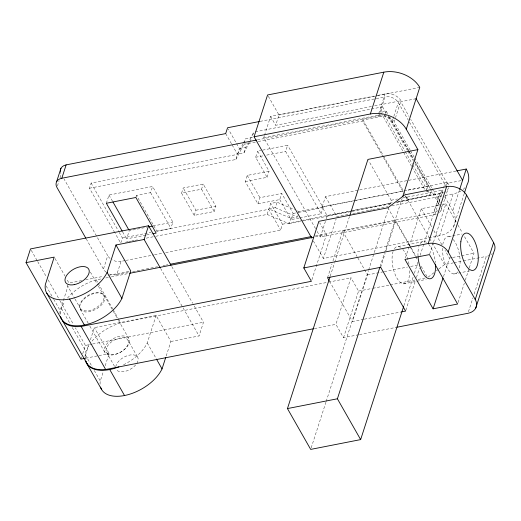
<?xml version="1.0" encoding="UTF-8"?>
<svg xmlns="http://www.w3.org/2000/svg" width="521" height="521" viewBox="0 0 521 521"><rect width="100%" height="100%" fill="white"/><g stroke="black" fill="none" stroke-linecap="round" stroke-linejoin="round"><path stroke-width="0.39" stroke-dasharray="2.6 1.95" d="M57.434 185.977L59.114 180.774M60.071 177.804L61.27 174.092A10.257 7.307 17.9 0 1 60.488 172.112M114.724 232.587L89.469 188.231L91.129 183.086L237.511 154.372L231.988 144.675M59.941 313.662A35.154 19.479 -29.7 0 1 60.136 310.509L68.01 286.133M106.343 203.268L109 195.043L152.594 186.492L172.874 222.115L170.881 228.283L156.801 231.044L136.522 195.421L150.602 192.659L152.594 186.492M106.238 272.203A10.257 7.307 17.9 0 1 103.432 269.103L107.749 255.733L64.076 179.022M80.976 359.119L81.719 356.833M82.702 353.792L85.405 345.41L75.382 327.807M119.185 232.379L122.396 238.006L120.735 243.151L115.121 233.291M135.857 197.479L136.522 195.421M85.451 359.679A35.154 19.479 -29.7 0 1 85.49 355.035L89.423 342.851M90.407 339.809L94.347 327.618L156.105 315.505L170.895 341.483L165.971 356.716M145.769 235.134L126.623 238.892L129.28 230.666L146.714 227.247M109.697 274.072A10.257 7.307 17.9 0 0 116.737 274.743L121.054 261.373L125.047 260.591M100.084 384.172A35.154 19.479 -29.7 0 1 100.279 381.014L103.477 371.115M105.196 365.781L109.136 353.596L94.347 327.618M181.569 193.128L183.229 187.983L203.21 184.063L215.889 206.329L214.229 211.474L194.242 215.394L181.569 193.128L201.549 189.208L203.21 184.063M123.51 364.804A35.154 19.479 -29.7 0 0 147.248 342.922L156.105 315.505M194.242 215.394L195.903 210.25L183.229 187.983M89.469 188.231L235.85 159.511L239.393 148.544L228.348 129.149M235.85 159.511L243.867 144.324L245.638 138.84L251.995 137.596L253.766 132.113L249.754 139.706M243.086 143.672L237.622 154.027L243.978 152.777L245.749 147.293L248.302 142.467M257.941 203.861L259.933 197.687L281.731 193.415L279.738 199.582L257.941 203.861L245.267 181.595L247.26 175.421L269.057 171.149L257.648 151.11L260.806 150.491M245.267 181.595L267.065 177.316L255.655 157.277L257.648 151.11M170.895 341.483L199.048 335.954L203.477 322.245L193.05 303.938M315.537 228.621L263.737 137.635L264.225 136.118M264.473 135.356L270.601 116.385L377.087 95.493M371.466 106.499L275.668 125.294L278.989 115.011L267.579 94.972M267.065 177.316L269.057 171.149M299.822 217.921L321.118 213.74L285.632 151.396L287.625 145.229L261.594 150.335M155.74 236.28L267.117 214.431L270.66 203.464L277.081 202.207L294.593 209.657M297.647 215.635L297.204 217.01L290.848 218.253L268.888 208.947L275.309 207.69L277.081 202.207M165.73 252.607L280.611 230.074L282.493 224.245L270.66 203.464M267.117 214.431L289.077 223.737L290.848 218.253M299.034 218.071L291.148 219.621L293.141 213.454L281.731 193.415M298.533 212.894L298.976 211.526L403.137 191.09M326.237 218.872L327.214 215.837L322.147 206.928L325.469 196.651L358.871 190.093M321.118 213.74L323.111 207.573L287.625 145.229M436.168 214.281A12.309 8.766 17.9 0 1 434.794 214.639L320.356 237.088L325.99 219.634M383.091 156.854L362.688 121.015L363.02 119.986L384.817 115.708L404.824 150.849M311.897 279.77L326.459 234.691L319.653 222.734M459.392 190.256L452.742 210.842A27.698 19.72 17.9 0 1 439.626 235.694L323.372 258.501L336.123 219.009M263.737 137.635L378.174 115.187L385.039 93.936A12.309 8.766 17.9 0 1 401.007 100.703L395.595 117.459M257.426 139.882L378.787 116.072L384.986 96.88A10.257 7.307 17.9 0 1 398.291 102.52L408.308 120.117M371.447 109.026L382.577 106.838L380.805 112.321L386.256 111.253L387.858 114.066M327.54 277.719L331.981 263.965M332.971 260.91L342.597 231.109L395.726 220.689L411.004 247.527M330.19 276.26L334.436 263.105M334.69 262.33L349.682 215.902M385.54 113.48L386.256 111.253M408.523 150.569L392.092 121.712L393.583 117.108M393.83 116.339L398.291 102.52M410.17 150.1L394.143 121.953L395.354 118.208M358.669 334.729L343.515 337.706L335.908 324.349L350.965 277.732L327.859 282.265M343.515 337.706L358.572 291.096L350.965 277.732M311.187 447.852L325.938 402.199M326.185 401.424L368.425 270.653M368.673 269.878L388.419 208.745M389.669 204.877L391.167 200.233L368.731 160.82M363.573 319.334L352.47 321.509L367.526 274.899L357.471 257.244M380.141 266.459L384.387 253.304M384.641 252.529L402.134 198.364M380.675 267.299L385.117 253.545M386.1 250.484L395.726 220.689M395.934 202.773L407.897 200.429L408.23 199.4L405.429 194.483M426.679 189.683L427.787 186.251L414.983 163.763M405.449 257.862L408.926 247.104M409.174 246.335L421.333 208.674L441.111 204.792M408.23 199.4L430.027 195.121L431.466 190.666M315.55 235.739L433.713 212.555L439.913 193.363A10.257 7.307 17.9 0 0 443.885 191.474M403.879 305.729L413.381 276.325M414.377 273.232L418.129 261.627M420.128 255.433L441.118 190.432L403.059 197.902M434.794 214.639L441.658 193.389A12.309 8.766 17.9 0 0 443.684 192.796M439.353 205.333A10.257 7.307 17.9 0 0 438.571 203.353L444.771 184.16L408.711 120.82M405.846 310.321L415.471 280.519M416.461 277.465L419.425 268.295M446.425 185.619L447.487 182.343L405.97 190.484M441.013 210.517L447.878 189.266M429.721 253.818L433.198 243.06M433.446 242.291L445.859 203.861L441.906 204.642M439.626 235.694L453.133 193.884A27.698 19.72 17.9 0 0 461.033 190.907M453.622 226.42L464.38 193.128M443.521 276.547L449.473 258.103L445.051 250.334M458.109 302.48L464.315 283.268M465.312 280.194L469.037 268.667M469.284 267.898L473.999 253.291L463.95 235.642M468.444 311.76L472.912 297.921M474.156 294.072L486.321 256.404A15.389 10.954 17.9 0 0 489.017 255.603M243.45 142.982L245.638 138.84M243.978 152.777L249.442 142.428M249.806 141.738L251.995 137.596M433.876 272.757L427.598 277.55L420.59 265.248M436.383 270.835L438.265 269.396M438.89 268.914L444.543 264.596L453.211 262.897M377.888 95.336L385.039 93.936M278.989 115.011L419.77 87.391M260.161 121.367L384.986 96.88M374.664 105.874L401.007 100.703M416.116 98.703L400.675 101.732L409.089 116.509M255.355 131.8L370.652 109.182M243.867 144.324L257.42 141.666M258.221 141.51L362.688 121.015M239.393 148.544L245.749 147.293M255.655 157.277L263.541 155.733M266.7 155.115L285.632 151.396M195.903 210.25L215.889 206.329M153.057 226.003L172.874 222.115M359.666 189.937L455.908 171.057M122.396 238.006L151.038 232.392M156.606 231.298L268.777 209.292L280.611 230.074M146.564 234.978L151.351 234.04M125.509 242.213L127.892 241.744M128.687 241.588L131.077 241.119M131.872 240.963L134.262 240.494M135.056 240.344L137.44 239.875M146.193 238.156L154.945 236.436M322.147 206.928L353.284 200.826M354.078 200.67L402.779 191.116M403.931 190.933L427.787 186.251M293.141 213.454L295.511 212.985M298.663 212.366L323.111 207.573M461.046 180.644L447.155 183.372L410.691 119.322M426.015 191.735L430.691 190.823M391.167 200.233L397.51 198.989M282.493 224.245L300.773 220.657M301.574 220.5L350.073 210.985M350.867 210.829L392.209 202.721M397.777 201.627L439.913 193.363M327.214 215.837L351.851 211.005M352.645 210.849L392.385 203.053M397.152 202.115L441.658 193.389M289.077 223.737L302.629 221.08M303.43 220.924L351.278 211.533M352.072 211.376L391.154 203.711M348.021 214.502L336.879 216.69L325.469 196.651M352.802 213.564L368.725 210.438M369.526 210.282L371.909 209.813M372.71 209.657L387.839 206.694M391.818 205.912L441.984 196.065M445.168 195.44L453.133 193.884M125.841 260.435L153.767 254.958M154.561 254.802L162.539 253.239M81.66 280.604L68.993 283.092L66.597 278.878M85.62 279.829L103.041 276.41M108.583 275.322L129.963 271.128M116.737 274.743L128.713 272.392M132.705 271.61L145.483 269.103M146.284 268.947L157.459 266.752M163.047 265.658L165.444 265.182M166.238 265.026L167.84 264.714M67.515 298.071A35.154 19.479 -29.7 0 1 96.222 279.855L101.797 278.761M105.783 277.98L110.563 277.042M111.357 276.885L128.882 273.447M315.303 236.879L326.459 234.691M398.252 246.524L424.14 241.444M448.666 236.638L451.824 236.013M452.612 235.863L462.088 234.001M449.473 258.103L451.85 257.641M452.638 257.485L473.999 253.291M92.022 341.118A35.154 19.479 -29.7 0 1 120.729 322.903L327.064 282.421M367.526 274.899L383.489 271.767M384.283 271.61L407.435 267.071M410.626 266.446L419.405 264.72M453.999 262.74L462.674 261.041M463.462 260.884L486.321 256.404M358.572 291.096L372.059 288.445M372.854 288.295L389.513 285.026M390.307 284.87L414.905 280.044M418.076 279.419L425.214 278.019M85.405 345.41L91.787 344.16M92.588 344.003L203.477 322.245M403.514 283.873L416.071 281.412M416.852 281.262L426.263 279.412M453.928 273.987L469.721 270.887M85.672 358.201L98.182 355.745M98.964 355.589L109.136 353.596M314.397 328.569L335.908 324.349M364.368 319.178L400.844 312.02M359.47 334.573L396.162 327.377M297.517 210.901L298.976 211.526M275.309 207.69L297.204 217.01M441.118 190.432L442.72 193.252M444.726 196.769L452.742 210.842M445.859 203.861L457.516 224.343M457.92 225.046L462.342 232.815M410.568 150.81L414.175 157.14M414.579 157.843L431.805 188.107M432.209 188.81L440.219 202.89M389.461 116.873L408.659 150.608M409.063 151.311L413.466 159.042M415.061 161.855L430.268 188.556M408.92 151.272L413.733 159.719M414.13 160.422L430.157 188.569M430.561 189.273L438.571 203.353M382.577 106.838L386.582 113.865M388.178 116.678L407.383 150.413M407.787 151.116L413.387 160.95M405.221 151.552L412.424 164.2M412.821 164.903L426.829 189.501M427.227 190.204L430.027 195.121M381.209 113.024L403.215 151.676M403.612 152.379L411.616 166.433M412.013 167.137L424.817 189.631M421.333 208.674L431.785 227.032M433.798 230.562L441.841 244.688M363.02 119.986L383.026 155.121M383.423 155.825L403.43 190.966M403.827 191.669L405.032 193.779M405.625 196.241L429.297 237.817M429.695 238.527L431.701 242.05M432.104 242.753L444.543 264.596M383.495 157.557L403.098 191.995M405.494 196.209L407.897 200.429M411.408 248.23L416.637 257.413M387.878 207.788L409.747 246.199M410.151 246.908L415.38 256.091M415.778 256.794L417.386 259.621M342.597 231.109L357.074 256.534M270.601 116.385L275.668 125.294M317.139 231.441L320.356 237.088M313.355 240.91L323.372 258.501M329.552 281.255L352.47 321.509M279.738 199.582L291.148 219.621M225.678 133.591L231.598 143.978M247.26 175.421L259.933 197.687M201.549 189.208L214.229 211.474M150.602 192.659L170.881 228.283M171.806 266.609L192.653 303.235M160.559 268.348L199.048 335.954M109 195.043L112.575 201.327M122.643 231.91L126.623 238.892M91.129 183.086L118.788 231.669M147.248 342.922L156.04 358.37M86.199 238.839L103.432 269.103M96.222 279.855L97.831 282.682M98.228 283.385L112.692 308.79M113.096 309.494L117.915 317.966M118.319 318.67L120.729 322.903M104.441 295.739A13.852 7.672 -29.7 0 1 89.338 311.701A13.852 7.672 -29.7 0 1 83.204 299.907A13.852 7.672 -29.7 0 1 104.441 295.739L112.875 310.562M113.278 311.265L118.098 319.731M118.501 320.441L128.947 338.787A13.852 7.672 -29.7 0 1 113.845 354.749A13.852 7.672 -29.7 0 1 107.71 342.955A13.852 7.672 -29.7 0 1 128.947 338.787M90.38 272.079L97.974 285.417M98.371 286.12L103.568 295.244A13.338 7.392 -29.7 0 1 89.026 310.62A13.338 7.392 -29.7 0 1 83.119 299.256A13.338 7.392 -29.7 0 1 103.568 295.244M128.023 340.272A12.309 6.819 -29.7 0 1 114.6 354.462A12.309 6.819 -29.7 0 1 109.143 343.977A12.309 6.819 -29.7 0 1 128.023 340.272L137.739 357.347M55.005 258.514L64.995 276.071M106.486 352.203L114.653 366.543M67.053 285L74.646 298.338M75.044 299.041L80.241 308.171M80.214 309.161L88.251 323.274M89.853 326.094L104.721 352.209M31.28 250.334L37.297 260.897M37.694 261.601L46.512 277.1M48.121 279.914L59.746 300.337M60.149 301.04L73.376 324.283M61.445 308.51L69.886 323.326M72.295 327.559L85.952 351.551M46.148 285.938L53.344 298.572M53.741 299.275L60.136 310.509M85.49 355.035L92.282 366.973M94.281 370.483L100.279 381.014M378.787 116.072A10.257 7.307 17.9 0 1 392.092 121.712M437.692 210.673A10.257 7.307 17.9 0 1 433.713 212.555M121.054 261.373A10.257 7.307 17.9 0 1 112.197 259.881M110.055 258.436A10.257 7.307 17.9 0 1 107.749 255.733M444.771 184.16A10.257 7.307 17.9 0 1 445.553 186.14M115.779 366.843A12.309 6.819 -29.7 0 1 132.067 354.814A12.309 6.819 -29.7 0 1 134.131 366.504A12.309 6.819 -29.7 0 1 116.209 369.272M457.783 271.858A18.977 8.186 78.9 0 1 447.715 268.862A18.977 8.186 78.9 0 1 442.505 247.482M442.798 244.525A18.977 8.186 78.9 0 1 450.932 237.465M453.224 239.51A18.977 8.186 78.9 0 1 459.112 269.044M409.701 270.751A18.977 8.186 78.9 0 1 398.956 281.001A18.977 8.186 78.9 0 1 393.068 251.467M394.397 248.654A18.977 8.186 78.9 0 1 400.525 247.351M402.818 249.396A18.977 8.186 78.9 0 1 409.089 264.551M418.018 256.143A18.977 8.186 78.9 0 1 418.956 246.394M420.284 243.581A18.977 8.186 78.9 0 1 426.412 242.278M428.705 244.323A18.977 8.186 78.9 0 1 435.393 262.486M85.047 357.243A35.154 19.479 -29.7 0 1 89.41 344.602M60.54 314.196A35.154 19.479 -29.7 0 1 64.904 301.555M492.286 253.571A15.389 10.954 17.9 0 1 491.049 254.528M378.174 115.187A12.309 8.766 17.9 0 1 381.17 114.933M384.303 115.31A12.309 8.766 17.9 0 1 387.363 116.281M388.093 116.606A12.309 8.766 17.9 0 1 394.143 121.953M464.96 187.69A27.698 19.72 17.9 0 1 461.645 190.517M441.561 205.971A12.309 8.766 17.9 0 1 438.024 213.48M448.425 187.834A12.309 8.766 17.9 0 1 444.888 192.229M447.487 182.343A12.309 8.766 17.9 0 1 448.561 187.085"/><path stroke-width="0.78" d="M84.89 358.35L80.976 359.119L26.05 262.636L30.478 248.927L148.55 225.762L170.999 265.202M56.626 181.692L60.944 168.322M85.802 238.136L56.952 187.462A10.257 7.307 17.9 0 1 61.81 178.254L66.128 164.89L225.678 133.591L227.56 127.762L259.367 121.523M26.05 262.636L54.204 257.113L45.347 284.531A35.154 19.479 -29.7 0 0 69.586 299.034A35.154 19.479 -29.7 0 0 107.111 272.418L115.968 244.994L144.122 239.471L148.55 225.762M60.416 316.566A35.154 19.479 -29.7 0 0 88.941 323.886A35.154 19.479 -29.7 0 0 121.901 298.39L130.751 270.972L115.968 244.994M100.56 387.07A35.154 19.479 -29.7 0 0 129.078 394.397A35.154 19.479 -29.7 0 0 162.038 368.901L165.73 357.471M311.753 238.097L254.079 136.782L267.579 94.972L383.834 72.165A27.698 19.72 17.9 0 1 419.77 87.391L406.263 129.201L417.881 149.612L402.635 196.814M61.139 317.817A35.154 19.479 -29.7 0 0 81.165 326.465L311.402 281.301L303.802 267.937L318.852 221.327L387.878 207.788L404.824 194.834L446.601 186.635A15.389 10.954 17.9 0 1 466.562 195.095L493.608 242.597A15.389 10.954 17.9 0 1 494.097 251.252L475.719 308.145M254.079 136.782L370.333 113.975L383.834 72.165M403.632 306.504L360.643 439.6L310.692 449.402L287.449 408.581L329.936 277.035M349.936 215.127L367.93 159.413L417.881 149.612M360.643 439.6L337.406 398.78L379.894 267.234M303.802 267.937L428.229 243.528L446.601 186.635M459.639 189.494L466.243 169.032L456.702 170.901M464.38 193.128L467.129 184.61A27.698 19.72 17.9 0 0 466.243 169.032M396.956 327.221L467.943 313.297A15.389 10.954 17.9 0 0 475.23 299.49L448.19 251.988L466.562 195.095M433.094 308.829L404.954 259.399L429.473 254.587L457.614 304.017L433.094 308.829L443.019 278.084M475.23 299.49L493.608 242.597M61.81 178.254L256.625 140.038M149.097 226.778L152.262 226.16M152.946 233.727L156.137 233.102L135.857 197.479L106.343 203.268L122.246 231.207M170.23 264.245L311.558 236.521M129.683 273.291L313.714 237.192M85.893 361.528A35.154 19.479 -29.7 0 0 105.672 369.513L313.603 328.725M401.639 311.864L405.605 311.089L380.675 267.299L327.54 277.719L329.148 280.545M287.449 408.581L337.406 398.78M416.116 98.703L462.589 180.344M144.122 239.471L160.155 267.644M112.972 202.031L128.882 229.969M107.111 272.418L121.901 298.39M156.443 359.067L162.038 368.901M69.586 299.034L84.376 325.013M109.729 369.545L124.519 395.524M81.165 326.465L105.672 369.513M62.364 320.356L86.87 363.404M46.76 293.173L61.55 319.152M86.903 363.684L101.693 389.656M60.371 171.448A10.257 7.307 17.9 0 1 66.128 164.89M118.918 366.83A35.154 19.479 -29.7 0 1 85.77 361.092M428.229 243.528A15.389 10.954 17.9 0 1 448.19 251.988M435.523 264.101A18.977 8.186 78.9 0 1 428.086 278.468A18.977 8.186 78.9 0 1 418.076 256.951M370.333 113.975A27.698 19.72 17.9 0 1 406.263 129.201M74.236 284.642A13.338 7.392 -29.7 0 0 88.778 269.272A13.338 7.392 -29.7 0 0 68.329 273.284A13.338 7.392 -29.7 0 0 74.236 284.642M460.851 241.77A18.977 8.186 78.9 0 0 472.091 270.425A18.977 8.186 78.9 0 0 475.439 243.053A18.977 8.186 78.9 0 0 460.851 241.77"/></g></svg>
